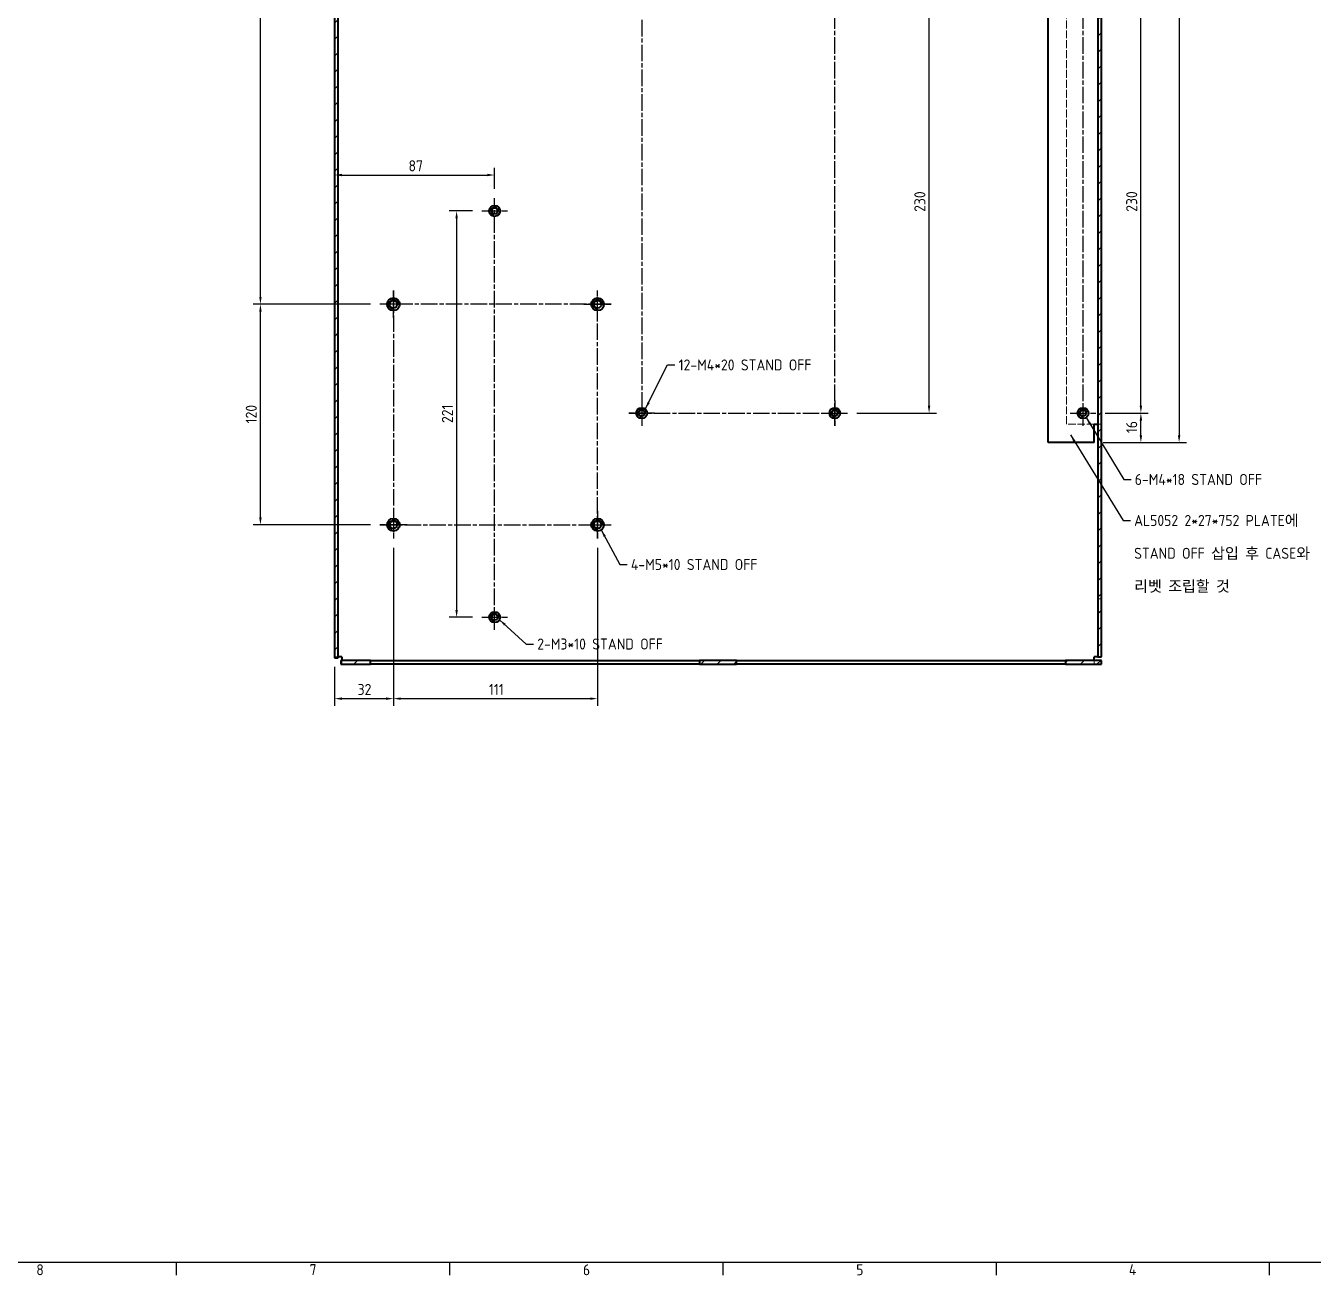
# Model space of a CAD drawing. Header units: millimetres. Extents: x 0 to 2378, y 0 to 1682.
# Drawn here: x 1256 to 1956, y 33 to 713 of the extents above; entities that cross this region are included whole.
import ezdxf

# ---------------------------------------------------------------- set-up
doc = ezdxf.new("R2010")
doc.units = ezdxf.units.MM
doc.header["$LTSCALE"] = 2
doc.linetypes.add('CHAIN', pattern=[0.3543, 0.2362, -0.0295, 0.0591, -0.0295])
doc.linetypes.add('DASHED', pattern=[0.2067, 0.1654, -0.0413])
doc.layers.get('0').update_dxf_attribs({"color": 3, "lineweight": 25})
for name, color, linetype, lineweight in [('가려진 것(ISO)', 2, 'DASHED', 18), ('가시적인 것(ISO)', 3, 'Continuous', 40), ('가시적인 좁은 것(ISO)', 3, 'Continuous', 35), ('경계(ISO)', 7, 'Continuous', 25), ('기호(ISO)', 5, 'Continuous', 25), ('중심 표식(ISO)', 1, 'Continuous', 25), ('중심선(ISO)', 1, 'Continuous', 25), ('치수(ISO)', 2, 'Continuous', 25), ('해치(ISO)', 7, 'Continuous', 18)]:
    doc.layers.add(name, color=color, linetype=linetype, lineweight=lineweight)
doc.styles.add('문자 텍스트_PSTEK_POSCO', font='isocp.shx')
doc.styles.add('치수 텍스트_PSTEK_POSCO', font='isocp.shx')
doc.dimstyles.new('치수_PSTEK_POSCO', dxfattribs={"dimscale": 2, "dimtxt": 3, "dimasz": 2, "dimexe": 2, "dimexo": 2.5, "dimgap": 1, "dimtad": 1, "dimrnd": 1e-08, "dimdsep": 46, "dimtxsty": '치수 텍스트_PSTEK_POSCO', "dimcen": 0.09, "dimdle": 10, "dimclrd": 7, "dimclre": 7, "dimclrt": 2, "dimadec": 1, "dimazin": 2, "dimtfac": 1, "dimtmove": 0, "dimatfit": 3, "dimfxl": 0, "dimtolj": 1, "dimlwd": -1, "dimlwe": -1, "dimarcsym": 0})
doc.dimstyles.new('치수_PSTEK_POSCO$7', dxfattribs={"dimscale": 2, "dimtxt": 3, "dimasz": 2, "dimexe": 2, "dimexo": 2.5, "dimgap": 1, "dimtad": 1, "dimrnd": 1e-08, "dimdsep": 46, "dimtxsty": '치수 텍스트_PSTEK_POSCO', "dimcen": 0.09, "dimdle": 10, "dimclrd": 7, "dimclre": 7, "dimclrt": 2, "dimadec": 1, "dimazin": 2, "dimtfac": 1, "dimtmove": 0, "dimatfit": 3, "dimfxl": 0, "dimtolj": 1, "dimlwd": -1, "dimlwe": -1, "dimarcsym": 0})

# ---------------------------------------------------------------- blocks, each defined once
blk = doc.blocks.new('경계 Default Border')
at = {"layer": '경계(ISO)'}
for p, q in [((668.81, 20), (668.81, 16.6)), ((743.12, 20), (743.12, 16.6)), ((817.44, 20), (817.44, 16.6)), ((891.75, 20), (891.75, 16.6)), ((966.06, 20), (966.06, 16.6))]:
    blk.add_line(p, q, dxfattribs=at)
at = {"layer": '경계(ISO)', "flags": 128}
blk.add_lwpolyline([(20, 20), (20, 821), (1169, 821), (1169, 20), (20, 20)], dxfattribs=at)
at = {"layer": '경계(ISO)', "color": 2, "char_height": 3, "attachment_point": 7, "style": '문자 텍스트_PSTEK_POSCO'}
for s, insert in [('8', (630.8, 16.57)), ('7', (705.11, 16.59)), ('6', (779.43, 16.57)), ('5', (853.74, 16.57)), ('4', (927.88, 16.6))]:
    blk.add_mtext(s, dxfattribs=dict(at, insert=insert))
blk = doc.blocks.new('*D82')
at = {"layer": 'Defpoints', "color": 0, "transparency": 16777216}
for p in [(1702.78, 732.15), (1747.09, 732.15), (1702.78, 502.15)]:
    blk.add_point(p, dxfattribs=at)
at = {"layer": '치수(ISO)', "color": 7, "transparency": 16777216}
for p, q in [((1707.78, 732.15), (1751.09, 732.15)), ((1747.09, 506.15), (1747.09, 728.15)), ((1707.78, 502.15), (1751.09, 502.15))]:
    blk.add_line(p, q, dxfattribs=at)
for points in [[(1746.42, 728.15), (1747.75, 728.15), (1747.09, 732.15)], [(1746.42, 506.15), (1747.75, 506.15), (1747.09, 502.15)]]:
    blk.add_solid(points, dxfattribs=at)
at = {"layer": '치수(ISO)', "color": 2, "transparency": 16777216, "insert": (1742.09, 611.65), "char_height": 6, "attachment_point": 4, "rotation": 90, "style": '치수 텍스트_PSTEK_POSCO'}
blk.add_mtext('\\A1;230', dxfattribs=at)
blk = doc.blocks.new('*D90')
at = {"layer": 'Defpoints', "color": 0, "transparency": 16777216}
for p in [(1383.48, 561.4), (1448.38, 561.4), (1448.38, 441.4)]:
    blk.add_point(p, dxfattribs=at)
at = {"layer": '치수(ISO)', "color": 7, "transparency": 16777216}
for p, q in [((1443.38, 561.4), (1379.48, 561.4)), ((1383.48, 445.4), (1383.48, 557.4)), ((1443.38, 441.4), (1379.48, 441.4))]:
    blk.add_line(p, q, dxfattribs=at)
for points in [[(1382.82, 557.4), (1384.15, 557.4), (1383.48, 561.4)], [(1382.82, 445.4), (1384.15, 445.4), (1383.48, 441.4)]]:
    blk.add_solid(points, dxfattribs=at)
at = {"layer": '치수(ISO)', "color": 2, "transparency": 16777216, "insert": (1378.48, 496.58), "char_height": 6, "attachment_point": 4, "rotation": 90, "style": '치수 텍스트_PSTEK_POSCO'}
blk.add_mtext('\\A1;120', dxfattribs=at)
blk = doc.blocks.new('*D91')
at = {"layer": 'Defpoints', "color": 0, "transparency": 16777216}
for p in [(1383.48, 1249.15), (1427.24, 1249.15), (1448.38, 561.4)]:
    blk.add_point(p, dxfattribs=at)
at = {"layer": '치수(ISO)', "color": 7, "transparency": 16777216}
for p, q in [((1422.24, 1249.15), (1379.48, 1249.15)), ((1383.48, 565.4), (1383.48, 1245.15)), ((1443.38, 561.4), (1379.48, 561.4))]:
    blk.add_line(p, q, dxfattribs=at)
for points in [[(1382.82, 1245.15), (1384.15, 1245.15), (1383.48, 1249.15)], [(1382.82, 565.4), (1384.15, 565.4), (1383.48, 561.4)]]:
    blk.add_solid(points, dxfattribs=at)
at = {"layer": '치수(ISO)', "color": 2, "transparency": 16777216, "insert": (1378.48, 894.49), "char_height": 6, "attachment_point": 4, "rotation": 90, "style": '치수 텍스트_PSTEK_POSCO'}
blk.add_mtext('\\A1;687.75', dxfattribs=at)
blk = doc.blocks.new('*D92')
at = {"layer": 'Defpoints', "color": 0, "transparency": 16777216}
for p in [(1503.88, 612.15), (1490.17, 391.15), (1503.88, 391.15)]:
    blk.add_point(p, dxfattribs=at)
at = {"layer": '치수(ISO)', "color": 7, "transparency": 16777216}
for p, q in [((1498.88, 612.15), (1486.17, 612.15)), ((1490.17, 608.15), (1490.17, 395.15)), ((1498.88, 391.15), (1486.17, 391.15))]:
    blk.add_line(p, q, dxfattribs=at)
for points in [[(1489.5, 608.15), (1490.84, 608.15), (1490.17, 612.15)], [(1489.5, 395.15), (1490.84, 395.15), (1490.17, 391.15)]]:
    blk.add_solid(points, dxfattribs=at)
at = {"layer": '치수(ISO)', "color": 2, "transparency": 16777216, "insert": (1485.17, 496.78), "char_height": 6, "attachment_point": 4, "rotation": 90, "style": '치수 텍스트_PSTEK_POSCO'}
blk.add_mtext('\\A1;221', dxfattribs=at)
blk = doc.blocks.new('*D93')
at = {"layer": 'Defpoints', "color": 0, "transparency": 16777216}
for p in [(1423.83, 631.7), (1510.83, 631.7), (1510.83, 619.1)]:
    blk.add_point(p, dxfattribs=at)
at = {"layer": '치수(ISO)', "color": 7, "transparency": 16777216}
for p, q in [((1427.83, 631.7), (1506.83, 631.7)), ((1510.83, 624.1), (1510.83, 635.7))]:
    blk.add_line(p, q, dxfattribs=at)
for points in [[(1427.83, 632.37), (1427.83, 631.03), (1423.83, 631.7)], [(1506.83, 632.37), (1506.83, 631.03), (1510.83, 631.7)]]:
    blk.add_solid(points, dxfattribs=at)
at = {"layer": '치수(ISO)', "color": 2, "transparency": 16777216, "insert": (1464.03, 636.7), "char_height": 6, "attachment_point": 4, "style": '치수 텍스트_PSTEK_POSCO'}
blk.add_mtext('\\A1;87', dxfattribs=at)
blk = doc.blocks.new('*D94')
at = {"layer": 'Defpoints', "color": 0, "transparency": 16777216}
for p in [(1455.83, 433.95), (1423.83, 369.07), (1455.83, 346.84)]:
    blk.add_point(p, dxfattribs=at)
at = {"layer": '치수(ISO)', "color": 7, "transparency": 16777216}
for p, q in [((1455.83, 428.95), (1455.83, 342.84)), ((1423.83, 364.07), (1423.83, 342.84)), ((1427.83, 346.84), (1451.83, 346.84))]:
    blk.add_line(p, q, dxfattribs=at)
for points in [[(1427.83, 347.51), (1427.83, 346.17), (1423.83, 346.84)], [(1451.83, 347.51), (1451.83, 346.17), (1455.83, 346.84)]]:
    blk.add_solid(points, dxfattribs=at)
at = {"layer": '치수(ISO)', "color": 2, "transparency": 16777216, "insert": (1436.35, 351.84), "char_height": 6, "attachment_point": 4, "style": '치수 텍스트_PSTEK_POSCO'}
blk.add_mtext('\\A1;32', dxfattribs=at)
blk = doc.blocks.new('*D95')
at = {"layer": 'Defpoints', "color": 0, "transparency": 16777216}
for p in [(1455.83, 433.95), (1566.83, 433.95), (1566.83, 346.84)]:
    blk.add_point(p, dxfattribs=at)
at = {"layer": '치수(ISO)', "color": 7, "transparency": 16777216}
for p, q in [((1455.83, 428.95), (1455.83, 342.84)), ((1566.83, 428.95), (1566.83, 342.84)), ((1459.83, 346.84), (1562.83, 346.84))]:
    blk.add_line(p, q, dxfattribs=at)
for points in [[(1459.83, 347.51), (1459.83, 346.17), (1455.83, 346.84)], [(1562.83, 347.51), (1562.83, 346.17), (1566.83, 346.84)]]:
    blk.add_solid(points, dxfattribs=at)
at = {"layer": '치수(ISO)', "color": 2, "transparency": 16777216, "insert": (1507.73, 351.84), "char_height": 6, "attachment_point": 4, "style": '치수 텍스트_PSTEK_POSCO'}
blk.add_mtext('\\A1;111', dxfattribs=at)
blk = doc.blocks.new('*D101')
at = {"layer": 'Defpoints', "color": 0, "transparency": 16777216}
for p in [(1837.78, 502.15), (1862.28, 502.15), (1838.83, 486.15)]:
    blk.add_point(p, dxfattribs=at)
at = {"layer": '치수(ISO)', "color": 7, "transparency": 16777216}
for p, q in [((1842.78, 502.15), (1866.28, 502.15)), ((1862.28, 490.15), (1862.28, 498.15)), ((1843.83, 486.15), (1866.28, 486.15))]:
    blk.add_line(p, q, dxfattribs=at)
for points in [[(1861.62, 498.15), (1862.95, 498.15), (1862.28, 502.15)], [(1861.62, 490.15), (1862.95, 490.15), (1862.28, 486.15)]]:
    blk.add_solid(points, dxfattribs=at)
at = {"layer": '치수(ISO)', "color": 2, "transparency": 16777216, "insert": (1857.28, 491.28), "char_height": 6, "attachment_point": 4, "rotation": 90, "style": '치수 텍스트_PSTEK_POSCO'}
blk.add_mtext('\\A1;16', dxfattribs=at)
blk = doc.blocks.new('*D107')
at = {"layer": 'Defpoints', "color": 0, "transparency": 16777216}
for p in [(1837.78, 732.15), (1862.28, 732.15), (1837.78, 502.15)]:
    blk.add_point(p, dxfattribs=at)
at = {"layer": '치수(ISO)', "color": 7, "transparency": 16777216}
for p, q in [((1842.78, 732.15), (1866.28, 732.15)), ((1862.28, 506.15), (1862.28, 728.15)), ((1842.78, 502.15), (1866.28, 502.15))]:
    blk.add_line(p, q, dxfattribs=at)
for points in [[(1861.62, 728.15), (1862.95, 728.15), (1862.28, 732.15)], [(1861.62, 506.15), (1862.95, 506.15), (1862.28, 502.15)]]:
    blk.add_solid(points, dxfattribs=at)
at = {"layer": '치수(ISO)', "color": 2, "transparency": 16777216, "insert": (1857.28, 611.69), "char_height": 6, "attachment_point": 4, "rotation": 90, "style": '치수 텍스트_PSTEK_POSCO'}
blk.add_mtext('\\A1;230', dxfattribs=at)
blk = doc.blocks.new('*D109')
at = {"layer": 'Defpoints', "color": 0, "transparency": 16777216}
for p in [(1836.83, 1238.15), (1836.83, 486.15), (1883.06, 486.15)]:
    blk.add_point(p, dxfattribs=at)
at = {"layer": '치수(ISO)', "color": 7, "transparency": 16777216}
for p, q in [((1841.83, 1238.15), (1887.06, 1238.15)), ((1883.06, 1234.15), (1883.06, 490.15)), ((1841.83, 486.15), (1887.06, 486.15))]:
    blk.add_line(p, q, dxfattribs=at)
for points in [[(1882.4, 1234.15), (1883.73, 1234.15), (1883.06, 1238.15)], [(1882.4, 490.15), (1883.73, 490.15), (1883.06, 486.15)]]:
    blk.add_solid(points, dxfattribs=at)
at = {"layer": '치수(ISO)', "color": 2, "transparency": 16777216, "insert": (1878.06, 856.57), "char_height": 6, "attachment_point": 4, "rotation": 90, "style": '치수 텍스트_PSTEK_POSCO'}
blk.add_mtext('\\A1;752', dxfattribs=at)

msp = doc.modelspace()

# ---------------------------------------------------------------- hatches: boundary and pattern name
at = {"layer": '해치(ISO)'}
h = msp.add_hatch(dxfattribs=at)
h.set_pattern_fill('ANSI31', color=256, scale=50.8, style=0)
h.set_pattern_definition([(45, (0, 0), (-4.490128, 4.490128), [])])
h.paths.add_polyline_path([(1840.826, 369.652), (1840.826, 1245.152), (1838.826, 1245.152), (1838.826, 369.652)])
h.paths.add_polyline_path([(1443.326, 1247.152), (1443.326, 1249.152), (1427.241, 1249.152), (1427.241, 1247.152)])
h.paths.add_polyline_path([(1821.326, 367.652), (1821.326, 365.652), (1840.826, 365.652), (1840.826, 367.652)])
h.paths.add_polyline_path([(1821.326, 1249.152), (1821.326, 1247.152), (1840.826, 1247.152), (1840.826, 1249.152)])
h.paths.add_polyline_path([(1642.326, 365.652), (1642.326, 367.652), (1622.326, 367.652), (1622.326, 365.652)])
h.paths.add_polyline_path([(1642.326, 1247.152), (1642.326, 1249.152), (1622.326, 1249.152), (1622.326, 1247.152)])
h.paths.add_polyline_path([(1423.826, 1245.737), (1423.826, 369.066), (1425.826, 369.066), (1425.826, 1245.737)])
h.paths.add_polyline_path([(1427.241, 367.652), (1427.241, 365.652), (1443.326, 365.652), (1443.326, 367.652)])

# ---------------------------------------------------------------- linework, layer by layer
at = {"layer": '가려진 것(ISO)', "ltscale": 13.019722}
msp.add_line((1821.826, 496.152), (1821.826, 1228.152), dxfattribs=at)
at = {"layer": '가려진 것(ISO)', "ltscale": 12.094824}
msp.add_line((1836.826, 496.152), (1821.826, 496.152), dxfattribs=at)
at = {"layer": '가려진 것(ISO)', "ltscale": 1.904597}
for p, q in [((1838.826, 496.152), (1840.826, 496.152)), ((1838.826, 401.152), (1840.826, 401.152)), ((1838.826, 394.152), (1840.826, 394.152)), ((1425.826, 369.652), (1423.826, 369.652)), ((1427.826, 367.652), (1427.826, 365.652)), ((1836.826, 367.652), (1836.826, 365.652))]:
    msp.add_line(p, q, dxfattribs=at)
at = {"layer": '가시적인 것(ISO)'}
for p, q in [((1423.826, 1245.737), (1423.826, 369.066)), ((1425.826, 369.066), (1425.826, 1245.737)), ((1838.826, 1245.152), (1838.826, 369.652)), ((1840.826, 369.652), (1840.826, 1245.152)), ((1811.826, 486.152), (1811.826, 1238.152)), ((1836.826, 496.152), (1838.826, 496.152)), ((1836.826, 486.152), (1836.826, 496.152)), ((1836.826, 486.152), (1811.826, 486.152)), ((1423.826, 369.066), (1425.826, 369.066)), ((1427.826, 369.652), (1425.826, 369.652)), ((1427.241, 367.652), (1427.241, 365.652)), ((1443.326, 367.652), (1427.241, 367.652)), ((1427.241, 365.652), (1443.326, 365.652)), ((1427.826, 369.652), (1427.826, 367.652)), ((1443.326, 365.652), (1443.326, 367.652)), ((1443.326, 367.652), (1622.326, 367.652)), ((1622.326, 365.652), (1443.326, 365.652)), ((1642.326, 367.652), (1622.326, 367.652)), ((1622.326, 367.652), (1622.326, 365.652)), ((1622.326, 365.652), (1642.326, 365.652)), ((1642.326, 365.652), (1642.326, 367.652)), ((1642.326, 367.652), (1821.326, 367.652)), ((1821.326, 365.652), (1642.326, 365.652)), ((1821.326, 367.652), (1821.326, 365.652)), ((1840.826, 367.652), (1821.326, 367.652)), ((1821.326, 365.652), (1840.826, 365.652)), ((1838.826, 369.652), (1836.826, 369.652)), ((1836.826, 367.652), (1836.826, 369.652)), ((1838.826, 369.652), (1840.826, 369.652)), ((1840.826, 365.652), (1840.826, 367.652))]:
    msp.add_line(p, q, dxfattribs=at)
for centre, radius in [((1510.826, 612.152), 2.95), ((1510.826, 612.152), 1.621), ((1455.826, 561.402), 3.45), ((1455.826, 561.402), 2.067), ((1566.826, 561.402), 3.45), ((1566.826, 561.402), 2.067), ((1590.826, 502.152), 2.95), ((1695.826, 502.152), 2.95), ((1830.826, 502.152), 2.95), ((1590.826, 502.152), 1.621), ((1695.826, 502.152), 1.621), ((1830.826, 502.152), 1.621), ((1455.826, 441.402), 3.45), ((1455.826, 441.402), 2.067), ((1566.826, 441.402), 3.45), ((1566.826, 441.402), 2.067), ((1510.826, 391.152), 2.95), ((1510.826, 391.152), 1.621)]:
    msp.add_circle(centre, radius, dxfattribs=at)
at = {"layer": '가시적인 좁은 것(ISO)'}
for centre, radius in [((1510.826, 612.152), 2), ((1455.826, 561.402), 2.5), ((1566.826, 561.402), 2.5), ((1590.826, 502.152), 2), ((1695.826, 502.152), 2), ((1830.826, 502.152), 2), ((1455.826, 441.402), 2.5), ((1566.826, 441.402), 2.5), ((1510.826, 391.152), 2)]:
    msp.add_arc(centre, radius, 350, 260, dxfattribs=at)
at = {"layer": '중심 표식(ISO)', "linetype": 'CHAIN', "ltscale": 7.722792}
for p, q in [((1503.876, 612.152), (1517.776, 612.152)), ((1590.826, 509.102), (1590.826, 495.202)), ((1695.826, 509.102), (1695.826, 495.202)), ((1597.776, 502.152), (1583.876, 502.152)), ((1688.876, 502.152), (1702.776, 502.152)), ((1823.876, 502.152), (1837.776, 502.152)), ((1503.876, 391.152), (1517.776, 391.152))]:
    msp.add_line(p, q, dxfattribs=at)
at = {"layer": '중심 표식(ISO)', "linetype": 'CHAIN', "ltscale": 8.278396}
for p, q in [((1455.826, 553.952), (1455.826, 568.852)), ((1566.826, 553.952), (1566.826, 568.852)), ((1463.276, 561.402), (1448.376, 561.402)), ((1559.376, 561.402), (1574.276, 561.402)), ((1455.826, 448.852), (1455.826, 433.952)), ((1566.826, 448.852), (1566.826, 433.952)), ((1463.276, 441.402), (1448.376, 441.402)), ((1559.376, 441.402), (1574.276, 441.402))]:
    msp.add_line(p, q, dxfattribs=at)
at = {"layer": '중심선(ISO)', "linetype": 'CHAIN', "ltscale": 19.051651}
for p, q in [((1590.826, 1229.102), (1590.826, 495.202)), ((1695.826, 495.202), (1695.826, 1229.102)), ((1830.826, 495.202), (1830.826, 1229.102)), ((1510.826, 384.202), (1510.826, 619.102)), ((1455.826, 568.852), (1455.826, 433.952)), ((1566.826, 433.952), (1566.826, 568.852)), ((1574.276, 561.402), (1448.376, 561.402)), ((1583.876, 502.152), (1702.776, 502.152)), ((1448.376, 441.402), (1574.276, 441.402))]:
    msp.add_line(p, q, dxfattribs=at)

# ---------------------------------------------------------------- block references
at = {"xscale": 2, "yscale": 2, "zscale": 2}
msp.add_blockref('경계 Default Border', (0, 0), dxfattribs=at)

# ---------------------------------------------------------------- texts
at = {"layer": '기호(ISO)', "color": 2, "char_height": 6, "attachment_point": 4, "style": '치수 텍스트_PSTEK_POSCO'}
for s, insert, width in [('{\\fISOCP|b0|i0;\\H6.0000;12-M4*20 STAND OFF}', (1610.907, 528.374), 85.36592), ('{\\fISOCP|b0|i0;\\H6.0000;6-M4*18 STAND OFF}', (1858.978, 466.065), 80.69607), ('{\\fISOCP|b0|i0;\\H6.0000;4-M5*10 STAND OFF}', (1584.96, 419.806), 80.69607), ('{\\fISOCP|b0|i0;\\H6.0000;2-M3*10 STAND OFF}', (1534.031, 376.545), 80.03099)]:
    msp.add_mtext(s, dxfattribs=dict(at, insert=insert, width=width))
at = {"layer": '기호(ISO)', "color": 2, "insert": (1858.609, 446.776), "char_height": 6, "width": 113.07033, "attachment_point": 1, "line_spacing_factor": 1.78626, "style": '치수 텍스트_PSTEK_POSCO'}
msp.add_mtext('{\\fISOCP|b0|i0;\\H6.0000;AL5052 2*27*752 PLATE에 \\PSTAND OFF 삽입 후 CASE와 \\P리벳 조립할 것}', dxfattribs=at)

# ---------------------------------------------------------------- dimensions: what is measured, and where the dimension line sits
at = {"layer": '치수(ISO)', "color": 7}
for base, p1, p2, angle, override, picture, middle in [((1383.482, 1249.152), (1448.376, 561.402), (1427.241, 1249.152), 90, {"dimdec": 2, "dimtp": 0, "dimtm": 0, "dimtdec": 2, "dimtofl": 0, "dimatfit": 1}, '*D91', (1383.482, 905.297)), ((1883.063, 486.152), (1836.826, 1238.152), (1836.826, 486.152), 270, {"dimdec": 2, "dimtp": 0, "dimtm": 0, "dimtdec": 2, "dimtofl": 0, "dimatfit": 1}, '*D109', (1883.063, 862.152)), ((1747.087, 732.152), (1702.776, 502.152), (1702.776, 732.152), 90, {"dimdec": 2, "dimtp": 0, "dimtm": 0, "dimtdec": 2, "dimtofl": 0, "dimatfit": 1}, '*D82', (1747.087, 617.132)), ((1862.284, 732.152), (1837.776, 502.152), (1837.776, 732.152), 90, {"dimdec": 2, "dimtp": 0, "dimtm": 0, "dimtdec": 2, "dimtofl": 0, "dimatfit": 1}, '*D107', (1862.284, 617.172)), ((1510.826, 631.701), (1423.826, 631.701), (1510.826, 619.102), 180, {"dimdec": 2, "dimse1": 1, "dimtp": 0, "dimtm": 0, "dimtdec": 2, "dimtofl": 0, "dimatfit": 1}, '*D93', (1467.326, 631.701)), ((1490.17, 391.152), (1503.876, 612.152), (1503.876, 391.152), 270, {"dimdec": 2, "dimtp": 0, "dimtm": 0, "dimtdec": 2, "dimtofl": 0, "dimatfit": 1}, '*D92', (1490.17, 501.652)), ((1383.482, 561.402), (1448.376, 441.402), (1448.376, 561.402), 90, {"dimdec": 2, "dimtp": 0, "dimtm": 0, "dimtdec": 2, "dimtofl": 0, "dimatfit": 1}, '*D90', (1383.482, 501.382)), ((1862.284, 502.152), (1838.826, 486.152), (1837.776, 502.152), 90, {"dimdec": 2, "dimtp": 0, "dimtm": 0, "dimtdec": 2, "dimtofl": 0, "dimatfit": 1}, '*D101', (1862.284, 494.132)), ((1455.826, 346.842), (1423.826, 369.066), (1455.826, 433.952), 180, {"dimdec": 2, "dimtp": 0, "dimtm": 0, "dimtdec": 2, "dimtofl": 0, "dimatfit": 1}, '*D94', (1439.826, 346.842)), ((1566.826, 346.842), (1455.826, 433.952), (1566.826, 433.952), 180, {"dimdec": 2, "dimtp": 0, "dimtm": 0, "dimtdec": 2, "dimtofl": 0, "dimatfit": 1}, '*D95', (1511.326, 346.842))]:
    dim = msp.add_linear_dim(base=base, p1=p1, p2=p2, angle=angle, dimstyle='치수_PSTEK_POSCO', override=override, dxfattribs=at)
    dim.commit()
    dim.dimension.update_dxf_attribs({"geometry": picture, "text_midpoint": middle, "dimtype": 160})

# ---------------------------------------------------------------- leaders
at = {"layer": '기호(ISO)', "color": 7, "annotation_type": 0, "has_hookline": 1, "hookline_direction": 0}
for points, text_width in [([(1592.792, 504.351), (1604.907, 528.374), (1608.907, 528.374)], 83.39), ([(1832.551, 499.758), (1852.978, 466.065), (1856.978, 466.065)], 78.746), ([(1824.022, 490.331), (1852.609, 443.776), (1856.609, 443.776)], 104.477), ([(1568.833, 438.595), (1578.96, 419.806), (1582.96, 419.806)], 78.764), ([(1513.448, 389.799), (1528.031, 376.545), (1532.031, 376.545)], 78.131)]:
    msp.add_leader(points, dimstyle='치수_PSTEK_POSCO$7', override={"dimtad": 0}, dxfattribs=dict(at, text_width=text_width))

doc.saveas('drawing.dxf')
